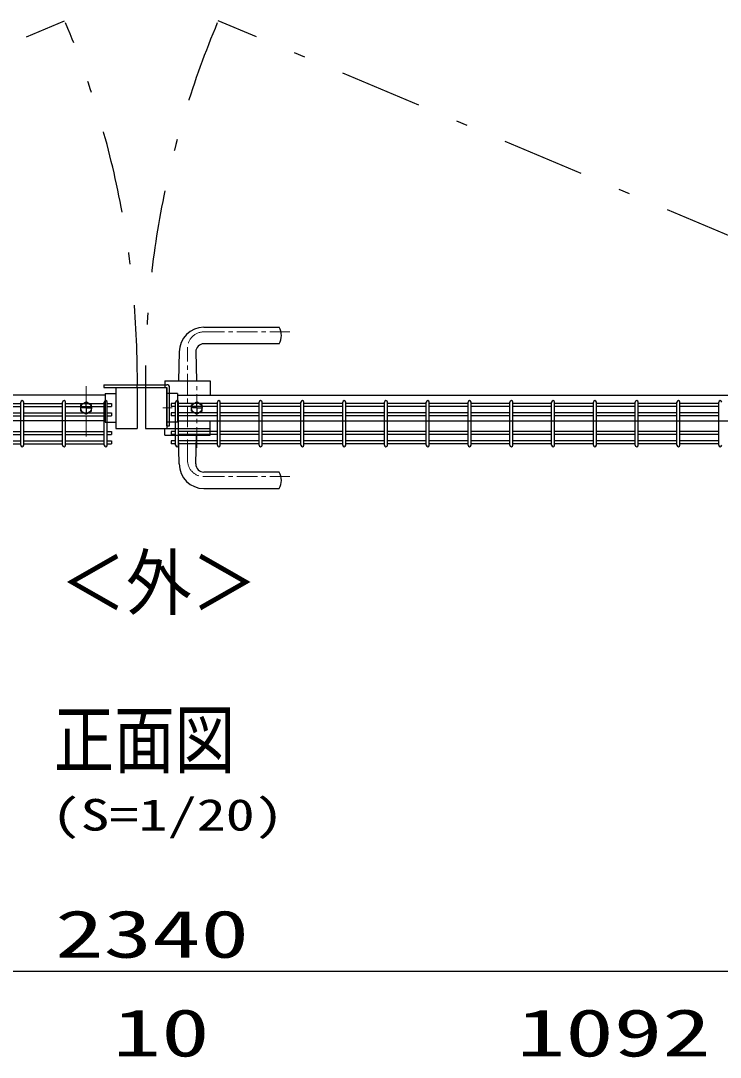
# Model space of a CAD drawing. Units: millimetres, scale not verified. Extents: x -4425 to 4425, y -3150 to 3150.
# Drawn here: x 1412 to 2262, y 1022 to 2281 of the extents above; entities that cross this region are included whole.
import ezdxf
from ezdxf.enums import TextEntityAlignment as Align

# ---------------------------------------------------------------- set-up
doc = ezdxf.new("R2010")
doc.units = ezdxf.units.MM
doc.header["$LTSCALE"] = 20
doc.linetypes.add('USER1', pattern=[2, 1.25, -0.25, 0.25, -0.25])
doc.linetypes.add('USER4', pattern=[10.7, 5, -2.5, 0.7, -2.5])
for name, color, linetype, lineweight in [('0-2_Jﾊﾟﾈﾙ', 3, 'Continuous', 25), ('0-3_外形線', 7, 'Continuous', 25), ('0-4_寸法線', 4, 'Continuous', 25), ('0-B_軸線', 1, 'USER1', 9), ('0-C_扉縦枠', 7, 'Continuous', 25), ('0-D_扉横枠', 7, 'Continuous', 25), ('0-E_ハッチング', 4, 'Continuous', 25), ('1-1_丁番', 3, 'Continuous', 25)]:
    doc.layers.add(name, color=color, linetype=linetype, lineweight=lineweight)
doc.layers.add('1-4_D-TITLE', color=7, linetype='Continuous')
doc.styles.add('ＭＳ ゴシック', font='')
doc.styles.get('ＭＳ ゴシック').set_extended_font_data('MS Gothic')

msp = doc.modelspace()

# ---------------------------------------------------------------- linework, layer by layer
at = {"layer": '0-2_Jﾊﾟﾈﾙ'}
for p, q in [((1364.45, 1815.93), (1411.62, 1815.93)), ((1411.62, 1765.33), (1411.62, 1817.73)), ((1415.22, 1765.33), (1415.22, 1817.73)), ((1415.22, 1815.93), (1462.39, 1815.93)), ((1462.39, 1765.33), (1462.39, 1817.73)), ((1465.99, 1765.33), (1465.99, 1817.73)), ((1465.99, 1815.93), (1513.16, 1815.93)), ((1513.16, 1765.33), (1513.16, 1817.73)), ((1516.76, 1765.33), (1516.76, 1817.73)), ((1516.76, 1815.93), (1521.96, 1815.93)), ((1521.96, 1815.93), (1521.96, 1812.33)), ((1599.76, 1815.93), (1594.56, 1815.93)), ((1594.56, 1815.93), (1594.56, 1812.33)), ((1599.76, 1765.33), (1599.76, 1817.73)), ((1603.36, 1765.33), (1603.36, 1817.73)), ((1650.53, 1815.93), (1603.36, 1815.93)), ((1650.53, 1765.33), (1650.53, 1817.73)), ((1654.13, 1765.33), (1654.13, 1817.73)), ((1701.3, 1815.93), (1654.13, 1815.93)), ((1701.3, 1765.33), (1701.3, 1817.73)), ((1704.9, 1765.33), (1704.9, 1817.73)), ((1752.07, 1815.93), (1704.9, 1815.93)), ((1752.07, 1765.33), (1752.07, 1817.73)), ((1755.67, 1765.33), (1755.67, 1817.73)), ((1802.84, 1815.93), (1755.67, 1815.93)), ((1802.84, 1765.33), (1802.84, 1817.73)), ((1806.44, 1765.33), (1806.44, 1817.73)), ((1853.61, 1815.93), (1806.44, 1815.93)), ((1853.61, 1765.33), (1853.61, 1817.73)), ((1857.21, 1765.33), (1857.21, 1817.73)), ((1904.38, 1815.93), (1857.21, 1815.93)), ((1904.38, 1765.33), (1904.38, 1817.73)), ((1907.98, 1765.33), (1907.98, 1817.73)), ((1955.14, 1815.93), (1907.98, 1815.93)), ((1955.14, 1765.33), (1955.14, 1817.73)), ((1958.74, 1765.33), (1958.74, 1817.73)), ((2005.91, 1815.93), (1958.74, 1815.93)), ((2005.91, 1765.33), (2005.91, 1817.73)), ((2009.51, 1765.33), (2009.51, 1817.73)), ((2056.68, 1815.93), (2009.51, 1815.93)), ((2056.68, 1765.33), (2056.68, 1817.73)), ((2060.28, 1765.33), (2060.28, 1817.73)), ((2107.45, 1815.93), (2060.28, 1815.93)), ((2107.45, 1765.33), (2107.45, 1817.73)), ((2111.05, 1765.33), (2111.05, 1817.73)), ((2158.22, 1815.93), (2111.05, 1815.93)), ((2158.22, 1765.33), (2158.22, 1817.73)), ((2161.82, 1765.33), (2161.82, 1817.73)), ((2208.99, 1815.93), (2161.82, 1815.93)), ((2208.99, 1765.33), (2208.99, 1817.73)), ((2212.59, 1765.33), (2212.59, 1817.73)), ((2259.76, 1815.93), (2212.59, 1815.93)), ((2259.76, 1765.33), (2259.76, 1817.73)), ((1364.45, 1812.33), (1411.62, 1812.33)), ((1364.45, 1804.63), (1411.62, 1804.63)), ((1415.22, 1812.33), (1462.39, 1812.33)), ((1415.22, 1804.63), (1462.39, 1804.63)), ((1465.99, 1812.33), (1513.16, 1812.33)), ((1465.99, 1804.63), (1513.16, 1804.63)), ((1516.76, 1812.33), (1521.96, 1812.33)), ((1516.76, 1804.63), (1521.96, 1804.63)), ((1521.96, 1804.63), (1521.96, 1801.03)), ((1599.76, 1812.33), (1594.56, 1812.33)), ((1599.76, 1804.63), (1594.56, 1804.63)), ((1594.56, 1804.63), (1594.56, 1801.03)), ((1650.53, 1812.33), (1603.36, 1812.33)), ((1650.53, 1804.63), (1603.36, 1804.63)), ((1701.3, 1812.33), (1654.13, 1812.33)), ((1701.3, 1804.63), (1654.13, 1804.63)), ((1752.07, 1812.33), (1704.9, 1812.33)), ((1752.07, 1804.63), (1704.9, 1804.63)), ((1802.84, 1812.33), (1755.67, 1812.33)), ((1802.84, 1804.63), (1755.67, 1804.63)), ((1853.61, 1812.33), (1806.44, 1812.33)), ((1853.61, 1804.63), (1806.44, 1804.63)), ((1904.38, 1812.33), (1857.21, 1812.33)), ((1904.38, 1804.63), (1857.21, 1804.63)), ((1955.14, 1812.33), (1907.98, 1812.33)), ((1955.14, 1804.63), (1907.98, 1804.63)), ((2005.91, 1812.33), (1958.74, 1812.33)), ((2005.91, 1804.63), (1958.74, 1804.63)), ((2056.68, 1812.33), (2009.51, 1812.33)), ((2056.68, 1804.63), (2009.51, 1804.63)), ((2107.45, 1812.33), (2060.28, 1812.33)), ((2107.45, 1804.63), (2060.28, 1804.63)), ((2158.22, 1812.33), (2111.05, 1812.33)), ((2158.22, 1804.63), (2111.05, 1804.63)), ((2208.99, 1812.33), (2161.82, 1812.33)), ((2208.99, 1804.63), (2161.82, 1804.63)), ((2259.76, 1812.33), (2212.59, 1812.33)), ((2259.76, 1804.63), (2212.59, 1804.63)), ((1364.45, 1801.03), (1411.62, 1801.03)), ((1415.22, 1801.03), (1462.39, 1801.03)), ((1465.99, 1801.03), (1513.16, 1801.03)), ((1516.76, 1801.03), (1521.96, 1801.03)), ((1599.76, 1801.03), (1594.56, 1801.03)), ((1650.53, 1801.03), (1603.36, 1801.03)), ((1701.3, 1801.03), (1654.13, 1801.03)), ((1752.07, 1801.03), (1704.9, 1801.03)), ((1802.84, 1801.03), (1755.67, 1801.03)), ((1853.61, 1801.03), (1806.44, 1801.03)), ((1904.38, 1801.03), (1857.21, 1801.03)), ((1955.14, 1801.03), (1907.98, 1801.03)), ((2005.91, 1801.03), (1958.74, 1801.03)), ((2056.68, 1801.03), (2009.51, 1801.03)), ((2107.45, 1801.03), (2060.28, 1801.03)), ((2158.22, 1801.03), (2111.05, 1801.03)), ((2208.99, 1801.03), (2161.82, 1801.03)), ((2259.76, 1801.03), (2212.59, 1801.03)), ((1364.45, 1782.03), (1411.62, 1782.03)), ((1364.45, 1778.43), (1411.62, 1778.43)), ((1415.22, 1782.03), (1462.39, 1782.03)), ((1415.22, 1778.43), (1462.39, 1778.43)), ((1465.99, 1782.03), (1513.16, 1782.03)), ((1465.99, 1778.43), (1513.16, 1778.43)), ((1516.76, 1782.03), (1521.96, 1782.03)), ((1516.76, 1778.43), (1521.96, 1778.43)), ((1521.96, 1782.03), (1521.96, 1778.43)), ((1599.76, 1778.43), (1594.56, 1778.43)), ((1650.53, 1782.03), (1603.36, 1782.03)), ((1650.53, 1778.43), (1603.36, 1778.43)), ((1701.3, 1782.03), (1654.13, 1782.03)), ((1701.3, 1778.43), (1654.13, 1778.43)), ((1752.07, 1782.03), (1704.9, 1782.03)), ((1752.07, 1778.43), (1704.9, 1778.43)), ((1802.84, 1782.03), (1755.67, 1782.03)), ((1802.84, 1778.43), (1755.67, 1778.43)), ((1853.61, 1782.03), (1806.44, 1782.03)), ((1853.61, 1778.43), (1806.44, 1778.43)), ((1904.38, 1782.03), (1857.21, 1782.03)), ((1904.38, 1778.43), (1857.21, 1778.43)), ((1955.14, 1782.03), (1907.98, 1782.03)), ((1955.14, 1778.43), (1907.98, 1778.43)), ((2005.91, 1782.03), (1958.74, 1782.03)), ((2005.91, 1778.43), (1958.74, 1778.43)), ((2056.68, 1782.03), (2009.51, 1782.03)), ((2056.68, 1778.43), (2009.51, 1778.43)), ((2107.45, 1782.03), (2060.28, 1782.03)), ((2107.45, 1778.43), (2060.28, 1778.43)), ((2158.22, 1782.03), (2111.05, 1782.03)), ((2158.22, 1778.43), (2111.05, 1778.43)), ((2208.99, 1782.03), (2161.82, 1782.03)), ((2208.99, 1778.43), (2161.82, 1778.43)), ((2259.76, 1782.03), (2212.59, 1782.03)), ((2259.76, 1778.43), (2212.59, 1778.43)), ((1364.45, 1770.73), (1411.62, 1770.73)), ((1364.45, 1767.13), (1411.62, 1767.13)), ((1415.22, 1770.73), (1462.39, 1770.73)), ((1415.22, 1767.13), (1462.39, 1767.13)), ((1465.99, 1770.73), (1513.16, 1770.73)), ((1465.99, 1767.13), (1513.16, 1767.13)), ((1516.76, 1770.73), (1521.96, 1770.73)), ((1516.76, 1767.13), (1521.96, 1767.13)), ((1521.96, 1770.73), (1521.96, 1767.13)), ((1599.76, 1767.13), (1594.56, 1767.13)), ((1650.53, 1770.73), (1603.36, 1770.73)), ((1650.53, 1767.13), (1603.36, 1767.13)), ((1701.3, 1770.73), (1654.13, 1770.73)), ((1701.3, 1767.13), (1654.13, 1767.13)), ((1752.07, 1770.73), (1704.9, 1770.73)), ((1752.07, 1767.13), (1704.9, 1767.13)), ((1802.84, 1770.73), (1755.67, 1770.73)), ((1802.84, 1767.13), (1755.67, 1767.13)), ((1853.61, 1770.73), (1806.44, 1770.73)), ((1853.61, 1767.13), (1806.44, 1767.13)), ((1904.38, 1770.73), (1857.21, 1770.73)), ((1904.38, 1767.13), (1857.21, 1767.13)), ((1955.14, 1770.73), (1907.98, 1770.73)), ((1955.14, 1767.13), (1907.98, 1767.13)), ((2005.91, 1770.73), (1958.74, 1770.73)), ((2005.91, 1767.13), (1958.74, 1767.13)), ((2056.68, 1770.73), (2009.51, 1770.73)), ((2056.68, 1767.13), (2009.51, 1767.13)), ((2107.45, 1770.73), (2060.28, 1770.73)), ((2107.45, 1767.13), (2060.28, 1767.13)), ((2158.22, 1770.73), (2111.05, 1770.73)), ((2158.22, 1767.13), (2111.05, 1767.13)), ((2208.99, 1770.73), (2161.82, 1770.73)), ((2208.99, 1767.13), (2161.82, 1767.13)), ((2259.76, 1770.73), (2212.59, 1770.73)), ((2259.76, 1767.13), (2212.59, 1767.13))]:
    msp.add_line(p, q, dxfattribs=at)
for points in [[(1599.76, 1782.03), (1594.56, 1782.03), (1594.56, 1778.43)], [(1599.76, 1770.73), (1594.56, 1770.73), (1594.56, 1767.13)]]:
    msp.add_lwpolyline(points, dxfattribs=at)
for centre, start, end in [((1413.42, 1817.73), 0, 180), ((1464.19, 1817.73), 0, 180), ((1514.96, 1817.73), 0, 180), ((1601.56, 1817.73), 0, 180), ((1652.33, 1817.73), 0, 180), ((1703.1, 1817.73), 0, 180), ((1753.87, 1817.73), 0, 180), ((1804.64, 1817.73), 0, 180), ((1855.41, 1817.73), 0, 180), ((1906.18, 1817.73), 0, 180), ((1956.94, 1817.73), 0, 180), ((2007.71, 1817.73), 0, 180), ((2058.48, 1817.73), 0, 180), ((2109.25, 1817.73), 0, 180), ((2160.02, 1817.73), 0, 180), ((2210.79, 1817.73), 0, 180), ((2261.56, 1817.73), 0, 180), ((1413.42, 1765.33), 180, 0), ((1464.19, 1765.33), 180, 0), ((1514.96, 1765.33), 180, 0), ((1601.56, 1765.33), 180, 0), ((1652.33, 1765.33), 180, 0), ((1703.1, 1765.33), 180, 0), ((1753.87, 1765.33), 180, 0), ((1804.64, 1765.33), 180, 0), ((1855.41, 1765.33), 180, 0), ((1906.18, 1765.33), 180, 0), ((1956.94, 1765.33), 180, 0), ((2007.71, 1765.33), 180, 0), ((2058.48, 1765.33), 180, 0), ((2109.25, 1765.33), 180, 0), ((2160.02, 1765.33), 180, 0), ((2210.79, 1765.33), 180, 0), ((2261.56, 1765.33), 180, 0)]:
    msp.add_arc(centre, 1.8, start, end, dxfattribs=at)
at = {"layer": '0-3_外形線'}
for p, q in [((1634.26, 1908.63), (1725.58, 1908.63)), ((1604.26, 1878.63), (1603.26, 1843.63)), ((1624.26, 1878.63), (1625.26, 1843.63)), ((1725.58, 1888.63), (1634.26, 1888.63)), ((1586.76, 1843.63), (1641.76, 1843.63)), ((1586.76, 1843.63), (1586.76, 1835.63)), ((1641.76, 1843.63), (1641.76, 1826.13)), ((1484.56, 1806.88), (1491.06, 1803.13)), ((1497.56, 1806.88), (1491.06, 1803.13)), ((1641.76, 1777.63), (1641.76, 1795.13)), ((1586.76, 1777.63), (1586.76, 1785.63)), ((1586.76, 1777.63), (1641.76, 1777.63)), ((1604.26, 1742.63), (1603.26, 1777.63)), ((1624.26, 1742.63), (1625.26, 1777.63)), ((1725.58, 1732.63), (1634.26, 1732.63)), ((1634.26, 1712.63), (1725.58, 1712.63))]:
    msp.add_line(p, q, dxfattribs=at)
for centre, radius, start, end in [((1634.26, 1878.63), 30, 90, 180), ((1708.26, 1898.63), 20, 330, 30), ((1634.26, 1878.63), 10, 90, 180), ((1634.26, 1742.63), 30, 180, 270), ((1634.26, 1742.63), 10, 180, 270), ((1708.26, 1722.63), 20, 330, 30)]:
    msp.add_arc(centre, radius, start, end, dxfattribs=at)
at = {"layer": '0-4_寸法線'}
msp.add_line((428.26, 1126.32), (2688.26, 1126.32), dxfattribs=at)
at = {"layer": '0-B_軸線'}
for p, q in [((1634.26, 1903.13), (1738.77, 1903.13)), ((1614.26, 1747.13), (1614.26, 1883.13)), ((1491.06, 1775.98), (1491.06, 1837.05)), ((1491.06, 1775.98), (1491.06, 1837.05)), ((1625.46, 1762.23), (1625.46, 1837.05)), ((1595.6, 1810.63), (1584.41, 1810.63)), ((1634.26, 1727.13), (1738.77, 1727.13))]:
    msp.add_line(p, q, dxfattribs=at)
for centre, start, end in [((1634.26, 1883.13), 90, 180), ((1634.26, 1747.13), 180, 270)]:
    msp.add_arc(centre, 20, start, end, dxfattribs=at)
at = {"layer": '0-C_扉縦枠'}
for p, q in [((1527.26, 1835.63), (1527.26, 1785.63)), ((1527.26, 1835.63), (1553.26, 1835.63)), ((1553.26, 1835.63), (1553.26, 1785.63)), ((1563.26, 1835.63), (1563.26, 1785.63)), ((1563.26, 1835.63), (1589.26, 1835.63)), ((1589.26, 1835.63), (1589.26, 1785.63)), ((1527.26, 1785.63), (1553.26, 1785.63)), ((1563.26, 1785.63), (1641.76, 1785.63))]:
    msp.add_line(p, q, dxfattribs=at)
at = {"layer": '0-D_扉横枠'}
for p, q in [((1514.26, 1828.08), (1514.26, 1793.18)), ((1514.26, 1828.08), (1527.26, 1828.08)), ((1602.26, 1828.08), (1589.26, 1828.08)), ((1602.26, 1828.08), (1602.26, 1793.18)), ((1514.26, 1826.13), (500.26, 1826.13)), ((1484.56, 1814.38), (1491.06, 1818.13)), ((1484.56, 1806.88), (1484.56, 1814.38)), ((1491.06, 1810.81), (1491.06, 1817.22)), ((1602.26, 1826.13), (2616.26, 1826.13)), ((1618.96, 1814.38), (1625.46, 1818.13)), ((1618.96, 1806.88), (1618.96, 1814.38)), ((1631.96, 1814.38), (1625.46, 1818.13)), ((1625.46, 1810.81), (1625.46, 1817.22)), ((1631.96, 1806.88), (1631.96, 1814.38)), ((1490.88, 1810.63), (1484.47, 1810.63)), ((1490.97, 1810.63), (1491.15, 1810.63)), ((1491.06, 1810.54), (1491.06, 1810.72)), ((1491.06, 1810.45), (1491.06, 1804.04)), ((1491.24, 1810.63), (1497.65, 1810.63)), ((1625.28, 1810.63), (1618.87, 1810.63)), ((1618.96, 1806.88), (1625.46, 1803.13)), ((1625.37, 1810.63), (1625.55, 1810.63)), ((1625.46, 1810.54), (1625.46, 1810.72)), ((1625.46, 1810.45), (1625.46, 1804.04)), ((1631.96, 1806.88), (1625.46, 1803.13)), ((1625.64, 1810.63), (1632.05, 1810.63)), ((1514.26, 1795.13), (500.26, 1795.13)), ((1514.26, 1793.18), (1527.26, 1793.18)), ((1602.26, 1793.18), (1589.26, 1793.18)), ((1602.26, 1795.13), (2616.26, 1795.13))]:
    msp.add_line(p, q, dxfattribs=at)
msp.add_lwpolyline([(1497.56, 1806.88), (1497.56, 1814.38), (1491.06, 1818.13)], dxfattribs=at)
for centre in [(1491.06, 1810.63), (1625.46, 1810.63)]:
    msp.add_circle(centre, 6.5, dxfattribs=at)
at = {"layer": '0-E_ハッチング', "linetype": 'USER4'}
for p, q in [((432.38, 1846.31), (1464.96, 2281.16)), ((2684.14, 1846.31), (1651.56, 2281.16))]:
    msp.add_line(p, q, dxfattribs=at)
for centre, start, end in [((439.83, 1846.49), 359.45045, 22.82564), ((2676.69, 1846.49), 157.17436, 180.54955)]:
    msp.add_arc(centre, 1113.48, start, end, dxfattribs=at)
at = {"layer": '1-1_丁番'}
for p, q in [((1512.46, 1838.83), (1512.46, 1835.63)), ((1512.46, 1838.83), (1589.26, 1838.83)), ((1512.46, 1835.63), (1589.26, 1835.63)), ((1589.26, 1788.83), (1589.26, 1835.63)), ((1592.46, 1788.83), (1592.46, 1835.63)), ((1589.26, 1788.83), (1592.46, 1788.83))]:
    msp.add_line(p, q, dxfattribs=at)
msp.add_arc((1589.26, 1835.63), 3.2, 360, 90, dxfattribs=at)

# ---------------------------------------------------------------- texts
at = {"layer": '0-3_外形線', "style": 'ＭＳ ゴシック', "width": 0.9}
msp.add_text('＜外＞', height=64.96, dxfattribs=at).set_placement((1459.67, 1546.38), align=Align.BOTTOM_LEFT)
at = {"layer": '0-4_寸法線', "color": 2, "style": 'ＭＳ ゴシック', "width": 1.5}
for s, p in [('2340', (1453.26, 1125.22)), ('10', (1523.26, 1005.22)), ('1092', (2014.26, 1005.22))]:
    msp.add_text(s, height=57.77, dxfattribs=at).set_placement(p, align=Align.BOTTOM_LEFT)
at = {"layer": '1-4_D-TITLE', "style": 'ＭＳ ゴシック'}
for s, height, width, p in [('正面図', 67.3, 0.8, (1451.68, 1353.71)), ('(S=1/20)', 38.42, 1.35, (1448.95, 1285.52))]:
    msp.add_text(s, height=height, dxfattribs=dict(at, width=width)).set_placement(p, align=Align.BOTTOM_LEFT)

doc.saveas('drawing.dxf')
